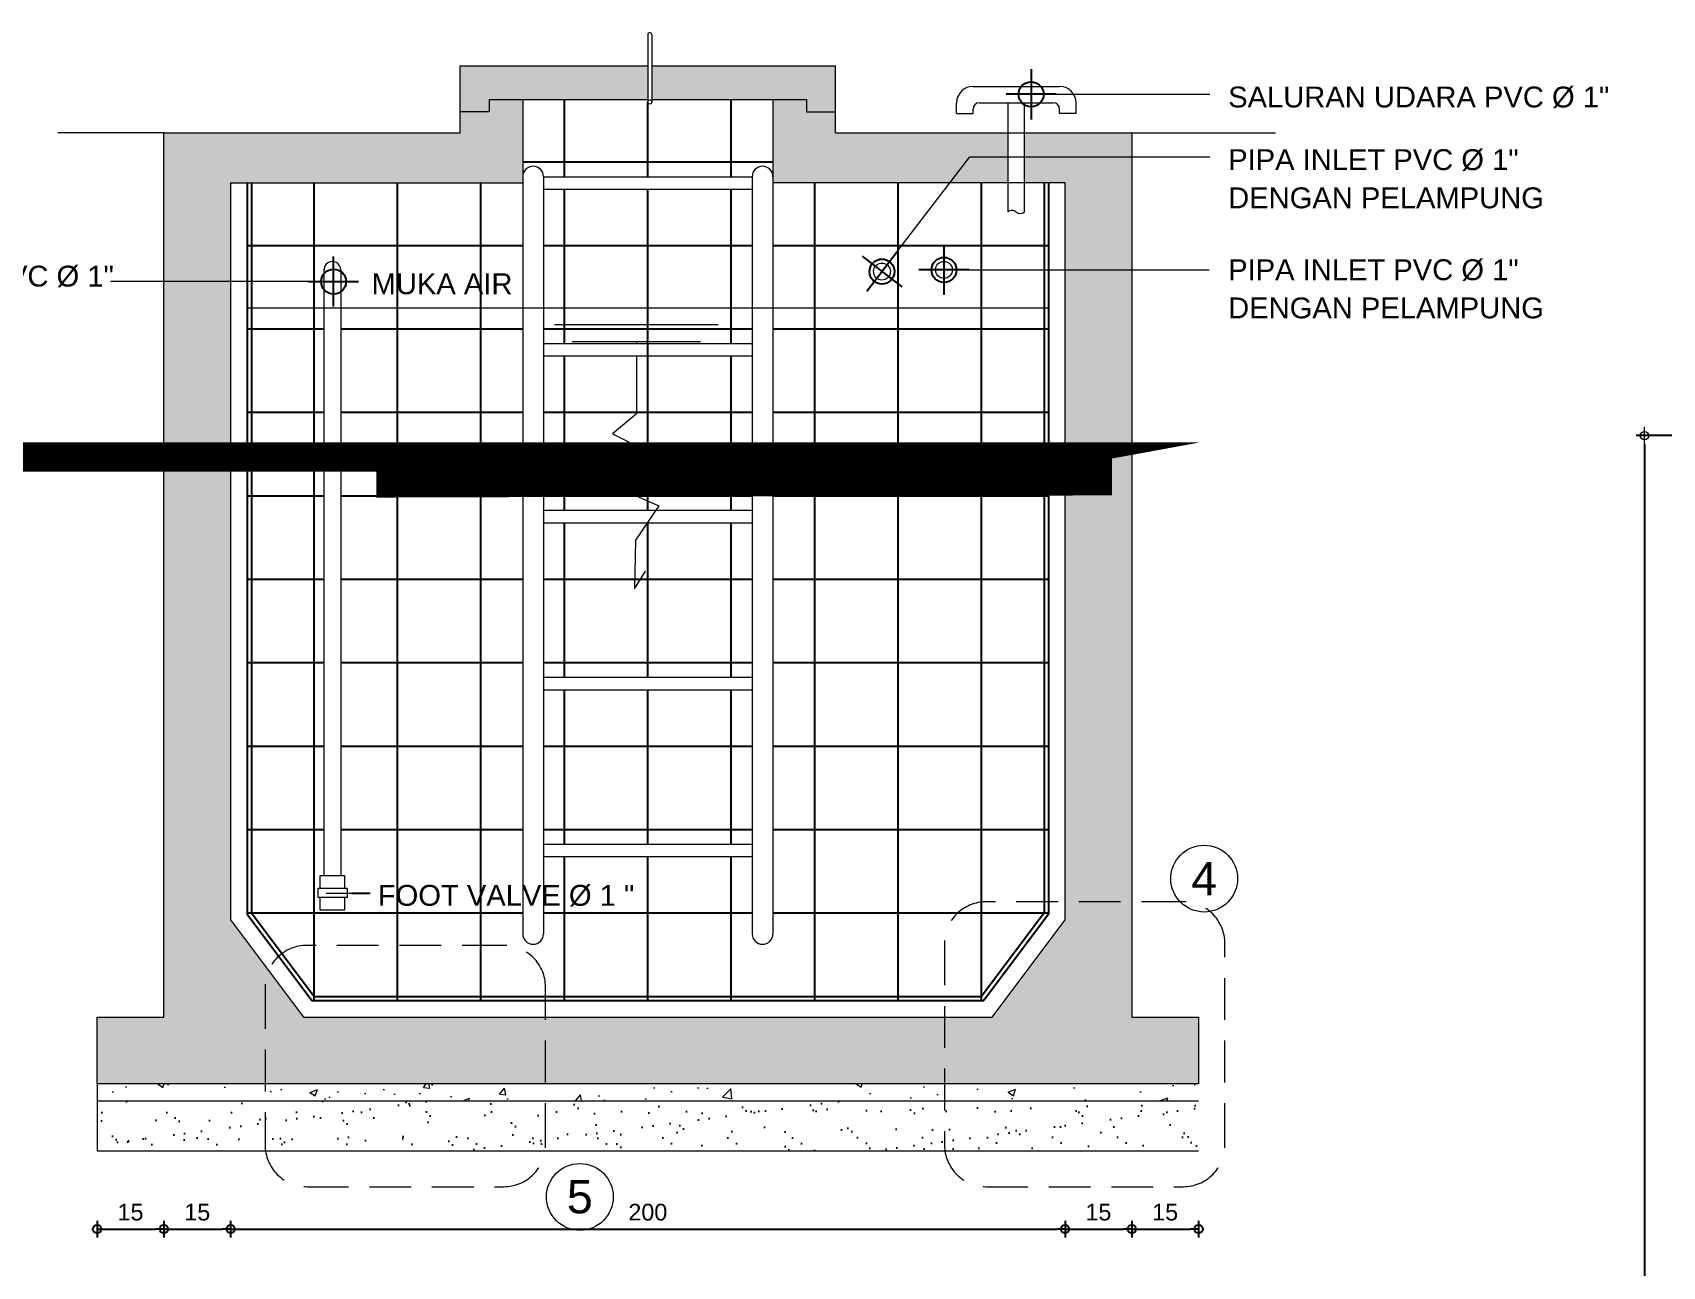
# Model space of a CAD drawing. Header units: millimetres. Extents: x -11 to 1625, y -267 to 180.
# Drawn here: x 854.43 to 873.97, y -81.03 to -66.25 of the extents above; entities that cross this region are included whole.
import ezdxf
from ezdxf.enums import TextEntityAlignment as Align

# ---------------------------------------------------------------- set-up
doc = ezdxf.new("R2010")
doc.units = ezdxf.units.MM
doc.linetypes.add('HIDDEN', pattern=[0.375, 0.25, -0.125])
for name, color, linetype, lineweight in [('ars', 11, 'Continuous', 5), ('keramik', 73, 'Continuous', 5), ('lan', 7, 'Continuous', 15), ('not', 7, 'Continuous', 20), ('tem', 5, 'Continuous', 20), ('u', 6, 'Continuous', 20)]:
    doc.layers.add(name, color=color, linetype=linetype, lineweight=lineweight)
doc.styles.add('S', font='SIMPLEX', dxfattribs={"width": 1.1})
doc.styles.get("Standard").update_dxf_attribs({"font": 'ARIALUNI.TTF'})
doc.dimstyles.new('ISO-25', dxfattribs={"dimtxt": 0.23, "dimasz": 0.07, "dimexe": 0.08, "dimexo": 0.05, "dimgap": 0.065, "dimtad": 1, "dimlfac": 100, "dimzin": 12, "dimdsep": 46, "dimtxsty": 'Standard', "dimblk": 'ORIGIN', "dimcen": 2.5, "dimdle": 1, "dimclrt": 256, "dimazin": 2, "dimtfac": 1, "dimtmove": 0, "dimatfit": 3, "dimldrblk": 'ORIGIN', "dimfxl": 0, "dimarcsym": 0})
doc.dimstyles.new('sk-100', dxfattribs={"dimtxt": 0.25, "dimasz": 0.1, "dimexe": 0.1, "dimexo": 0, "dimgap": 0.1, "dimtad": 1, "dimdec": 4, "dimlfac": 100, "dimzin": 12, "dimdsep": 46, "dimtxsty": 'Standard', "dimblk": 'BULAT', "dimcen": 0.1, "dimadec": 0, "dimazin": 3, "dimtfac": 1, "dimtdec": 4, "dimtofl": 0, "dimtmove": 0, "dimatfit": 3, "dimldrblk": 'BULAT', "dimfxl": 0, "dimtolj": 1, "dimtzin": 0, "dimarcsym": 0})
doc.dimstyles.new('SK-20', dxfattribs={"dimtxt": 0.25, "dimasz": 0.1, "dimexe": 0.1, "dimexo": 0, "dimgap": 0.1, "dimtad": 1, "dimdec": 0, "dimlfac": 20, "dimzin": 12, "dimdsep": 46, "dimtxsty": 'Standard', "dimblk": 'BULAT', "dimcen": 0.1, "dimdle": 0.1, "dimclrd": 256, "dimclre": 256, "dimclrt": 256, "dimadec": 0, "dimazin": 3, "dimtfac": 1, "dimtdec": 0, "dimtix": 1, "dimtofl": 0, "dimtmove": 0, "dimatfit": 3, "dimldrblk": 'BULAT', "dimfxl": 0, "dimtolj": 1, "dimtzin": 0, "dimlwd": -1, "dimlwe": -1, "dimarcsym": 0})

# ---------------------------------------------------------------- blocks, each defined once
blk = doc.blocks.new('_Origin')
at = {"color": 0, "linetype": 'ByBlock', "lineweight": -2}
blk.add_line((0, 0), (-1, 0), dxfattribs=at)
blk.add_circle((0, 0), 0.5, dxfattribs=at)
blk = doc.blocks.new('*D409')
at = {"layer": 'Defpoints', "color": 0}
for p in [(855.207, -80.086), (856.007, -80.086), (856.007, -80.586)]:
    blk.add_point(p, dxfattribs=at)
at = {"layer": 'u', "color": 0, "lineweight": -2}
for p, q in [((855.207, -80.486), (855.207, -80.686)), ((856.007, -80.486), (856.007, -80.686))]:
    blk.add_line(p, q, dxfattribs=at)
at = {"layer": 'u', "color": 0, "lineweight": -3}
blk.add_line((855.307, -80.586), (855.907, -80.586), dxfattribs=at)
at = {"layer": 'u', "color": 0, "lineweight": -3, "xscale": 0.1, "yscale": 0.1, "zscale": 0.1, "rotation": 180}
blk.add_blockref('_Origin', (855.207, -80.586), dxfattribs=at)
at = {"layer": 'u', "color": 0, "lineweight": -3, "xscale": 0.1, "yscale": 0.1, "zscale": 0.1}
blk.add_blockref('_Origin', (856.007, -80.586), dxfattribs=at)
at = {"layer": 'u', "lineweight": 9, "insert": (855.607, -80.384), "char_height": 0.2, "attachment_point": 5}
blk.add_mtext('15', dxfattribs=at)
blk = doc.blocks.new('*D410')
at = {"layer": 'Defpoints', "color": 0}
for p in [(856.007, -80.086), (856.807, -80.086), (856.807, -80.586)]:
    blk.add_point(p, dxfattribs=at)
at = {"layer": 'u', "color": 0, "lineweight": -2}
for p, q in [((856.007, -80.486), (856.007, -80.686)), ((856.807, -80.486), (856.807, -80.686))]:
    blk.add_line(p, q, dxfattribs=at)
at = {"layer": 'u', "color": 0, "lineweight": -3}
blk.add_line((856.107, -80.586), (856.707, -80.586), dxfattribs=at)
at = {"layer": 'u', "color": 0, "lineweight": -3, "xscale": 0.1, "yscale": 0.1, "zscale": 0.1, "rotation": 180}
blk.add_blockref('_Origin', (856.007, -80.586), dxfattribs=at)
at = {"layer": 'u', "color": 0, "lineweight": -3, "xscale": 0.1, "yscale": 0.1, "zscale": 0.1}
blk.add_blockref('_Origin', (856.807, -80.586), dxfattribs=at)
at = {"layer": 'u', "lineweight": 9, "insert": (856.407, -80.384), "char_height": 0.2, "attachment_point": 5}
blk.add_mtext('15', dxfattribs=at)
blk = doc.blocks.new('*D411')
at = {"layer": 'Defpoints', "color": 0}
for p in [(866.807, -80.086), (867.607, -80.086), (867.607, -80.586)]:
    blk.add_point(p, dxfattribs=at)
at = {"layer": 'u', "color": 0, "lineweight": -2}
for p, q in [((866.807, -80.486), (866.807, -80.686)), ((867.607, -80.486), (867.607, -80.686))]:
    blk.add_line(p, q, dxfattribs=at)
at = {"layer": 'u', "color": 0, "lineweight": -3}
blk.add_line((866.907, -80.586), (867.507, -80.586), dxfattribs=at)
at = {"layer": 'u', "color": 0, "lineweight": -3, "xscale": 0.1, "yscale": 0.1, "zscale": 0.1, "rotation": 180}
blk.add_blockref('_Origin', (866.807, -80.586), dxfattribs=at)
at = {"layer": 'u', "color": 0, "lineweight": -3, "xscale": 0.1, "yscale": 0.1, "zscale": 0.1}
blk.add_blockref('_Origin', (867.607, -80.586), dxfattribs=at)
at = {"layer": 'u', "lineweight": 9, "insert": (867.207, -80.384), "char_height": 0.2, "attachment_point": 5}
blk.add_mtext('15', dxfattribs=at)
blk = doc.blocks.new('*D412')
at = {"layer": 'Defpoints', "color": 0}
for p in [(867.607, -80.086), (868.407, -80.086), (868.407, -80.586)]:
    blk.add_point(p, dxfattribs=at)
at = {"layer": 'u', "color": 0, "lineweight": -2}
for p, q in [((867.607, -80.486), (867.607, -80.686)), ((868.407, -80.486), (868.407, -80.686))]:
    blk.add_line(p, q, dxfattribs=at)
at = {"layer": 'u', "color": 0, "lineweight": -3}
blk.add_line((867.707, -80.586), (868.307, -80.586), dxfattribs=at)
at = {"layer": 'u', "color": 0, "lineweight": -3, "xscale": 0.1, "yscale": 0.1, "zscale": 0.1, "rotation": 180}
blk.add_blockref('_Origin', (867.607, -80.586), dxfattribs=at)
at = {"layer": 'u', "color": 0, "lineweight": -3, "xscale": 0.1, "yscale": 0.1, "zscale": 0.1}
blk.add_blockref('_Origin', (868.407, -80.586), dxfattribs=at)
at = {"layer": 'u', "lineweight": 9, "insert": (868.007, -80.384), "char_height": 0.2, "attachment_point": 5}
blk.add_mtext('15', dxfattribs=at)
blk = doc.blocks.new('*D413')
at = {"layer": 'Defpoints', "color": 0}
for p in [(856.807, -80.127), (866.807, -80.127), (866.807, -80.586)]:
    blk.add_point(p, dxfattribs=at)
at = {"layer": 'u', "color": 0, "lineweight": -2}
for p, q in [((856.807, -80.486), (856.807, -80.686)), ((866.807, -80.486), (866.807, -80.686))]:
    blk.add_line(p, q, dxfattribs=at)
at = {"layer": 'u', "color": 0, "lineweight": -3}
blk.add_line((856.907, -80.586), (866.707, -80.586), dxfattribs=at)
at = {"layer": 'u', "color": 0, "lineweight": -3, "xscale": 0.1, "yscale": 0.1, "zscale": 0.1, "rotation": 180}
blk.add_blockref('_Origin', (856.807, -80.586), dxfattribs=at)
at = {"layer": 'u', "color": 0, "lineweight": -3, "xscale": 0.1, "yscale": 0.1, "zscale": 0.1}
blk.add_blockref('_Origin', (866.807, -80.586), dxfattribs=at)
at = {"layer": 'u', "lineweight": 9, "insert": (861.807, -80.384), "char_height": 0.2, "attachment_point": 5}
blk.add_mtext('200', dxfattribs=at)
blk = doc.blocks.new('BULAT')
for p, q in [((0, -1), (0, 1)), ((-1, 0), (1, 0))]:
    blk.add_line(p, q)
blk.add_circle((0, 0), 0.5)
blk = doc.blocks.new('*D414')
at = {"layer": 'Defpoints', "color": 0}
for p in [(876.039, -71.077), (873.752, -92.489), (876.039, -92.489)]:
    blk.add_point(p, dxfattribs=at)
at = {"layer": 'u', "color": 0, "lineweight": -2}
for p, q in [((876.039, -71.077), (873.652, -71.077)), ((873.752, -71.177), (873.752, -92.389)), ((876.039, -92.489), (873.652, -92.489))]:
    blk.add_line(p, q, dxfattribs=at)
at = {"layer": 'u', "color": 0, "lineweight": -2, "xscale": 0.1, "yscale": 0.1, "zscale": 0.1}
for p, rotation in [((873.752, -71.077), 90), ((873.752, -92.489), 270)]:
    blk.add_blockref('BULAT', p, dxfattribs=dict(at, rotation=rotation))
at = {"layer": 'u', "color": 0, "insert": (873.525, -81.783), "char_height": 0.25, "attachment_point": 5, "rotation": 90}
blk.add_mtext('\\A1;2150', dxfattribs=at)
blk = doc.blocks.new('NAV')
blk.add_circle((0, -0.4), 0.4)
at = {"style": 'S', "width": 0.75, "flags": 4}
blk.add_attdef('AV', text='', height=0.3, dxfattribs=at).set_placement((0, -0.4), align=Align.MIDDLE)

msp = doc.modelspace()

# ---------------------------------------------------------------- hatches: boundary and pattern name
h = msp.add_hatch()
h.set_pattern_fill('LINE', color=256, scale=0.001, angle=90, style=0)
h.set_pattern_definition([(90, (842.112781, -71.816711), (-0.003175, 2e-19), [])])
h.paths.add_polyline_path([(844.1288459, -70.6587109), (843.5738379, -70.6587109), (842.112781, -70.6587109), (842.112781, -71.1587109), (845.7288459, -71.1587109), (845.7288459, -70.8587109), (844.6288459, -70.8587109), (844.6288459, -71.0587109), (844.5288459, -71.0587109), (844.5288459, -70.8087109, -1), (844.2288459, -70.8087109), (844.2288459, -71.0587109), (844.1288459, -71.0587109)])
h.paths.add_polyline_path([(846.062781, -71.1587109), (846.0288459, -71.1587109), (846.0288459, -71.2587109), (845.7288459, -71.2587109), (845.7288459, -71.1587109), (842.112781, -71.1587109), (842.112781, -71.5101255), (846.062781, -71.5737109), (846.062781, -71.5057109)])
h.paths.add_polyline_path([(867.362781, -71.3487109), (868.4010324, -71.1587109), (852.5288459, -71.1587109), (852.5288459, -71.2587109), (852.2288459, -71.2587109), (852.2288459, -71.1587109), (850.5288459, -71.1587109), (850.5288459, -71.2587109), (850.2288459, -71.2587109), (850.2288459, -71.1587109), (846.062781, -71.1587109), (846.062781, -71.5057109), (856.062781, -71.5057109), (858.562781, -71.5057109), (858.562781, -71.8167109), (867.362781, -71.7907109)])
h.paths.add_polyline_path([(850.2288459, -70.6587109), (846.0288459, -70.6587109), (846.0288459, -71.1587109), (850.2288459, -71.1587109)])
h.paths.add_polyline_path([(844.9234865, -70.5294899), (845.9442062, -70.5294899), (845.9442062, -70.1465602), (844.9234865, -70.1465602)], flags=9)
h.paths.add_polyline_path([(859.7889897, -70.5294899), (860.8097094, -70.5294899), (860.8097094, -70.1465602), (859.7889897, -70.1465602)], flags=9)
at = {"layer": 'lan'}
h = msp.add_hatch(dxfattribs=at)
h.set_pattern_fill('AR-CONC', color=256, scale=0.005, style=0)
h.set_pattern_definition([(50, (717.6611, -296.49625), (0.9109233, -0.0796954), [0.09525, -1.04775]), (355, (717.6611, -296.4962), (-0.176214, 0.9552832), [0.0762, -0.8382]), (100.451, (717.737, -296.5029), (0.7347125, 0.8755834), [0.08095, -0.89045]), (46.1842, (717.6611, -296.2422), (1.355395, -0.2102116), [0.142875, -1.571625]), (96.6356, (717.774, -296.2598), (1.187021, 1.237128), [0.121425, -1.335675]), (351.184, (717.6611, -296.2422), (1.187023, 1.2371256), [0.1143, -1.2573]), (21, (717.7881, -296.30575), (0.7580744, -0.5113276), [0.09525, -1.04775]), (326, (717.7881, -296.3057), (0.30901, 0.9209398), [0.0762, -0.8382]), (71.4514, (717.85125, -296.3484), (1.0670825, 0.4096143), [0.08095, -0.89045]), (37.5, (717.66108, -296.49625), (0.015443, 0.4227752), [0, -0.82804, 0, -0.8509, 0, -0.841375]), (7.5, (717.66108, -296.49625), (0.3340983, 0.5009029), [0, -0.48514, 0, -0.80899, 0, -0.320675]), (327.5, (717.37787, -296.49625), (0.67795298, -0.0286437), [0, -0.3175, 0, -0.9906, 0, -1.31445]), (317.5, (717.25087, -296.49625), (0.7406459, 0.1271325), [0, -0.41275, 0, -0.65786, 0, -0.93345])])
h.paths.add_polyline_path([(847.1726896, -76.8799224), (846.2976896, -78.0465891), (833.0476896, -78.0465891), (832.1726896, -76.8799224), (832.1726896, -68.0465891), (842.5578704, -68.0465891), (842.5578704, -67.4465891), (831.3726896, -67.4465891), (831.3726896, -78.0465891), (830.5726896, -78.0465891), (830.5726896, -78.8465891), (848.7726896, -78.8465891), (848.7726896, -78.0465891), (847.9726896, -78.0465891), (847.9726896, -70.4448722), (847.1726896, -70.4448722)])
h.paths.add_polyline_path([(844.1726896, -68.0465891), (844.1726896, -67.0465891), (843.7726896, -67.0465891), (843.7726896, -67.1965891), (843.3226896, -67.1965891), (843.3226896, -67.4465891), (842.5578704, -67.4465891), (842.5578704, -68.0465891)])
h.paths.add_polyline_path([(845.3166896, -67.0465891), (845.3166896, -66.6465891), (843.3226896, -66.6465891), (843.3226896, -67.1965891), (843.7726896, -67.1965891), (843.7726896, -67.0465891)])
h.paths.add_polyline_path([(846.0686896, -67.0465891), (846.0686896, -66.6465891), (845.3766896, -66.6465891), (845.3766896, -67.0465891)])
h.paths.add_polyline_path([(847.5726896, -67.0465891), (847.5726896, -67.1965891), (847.9726896, -67.1965891), (847.9726896, -66.6465891), (846.1286896, -66.6465891), (846.1286896, -67.0465891)])
h.paths.add_polyline_path([(847.1726896, -70.4448722), (847.9726896, -70.4448722), (847.9726896, -67.1965891), (847.5726896, -67.1965891), (847.5726896, -67.0465891), (847.1726896, -67.0465891)])
h.paths.add_polyline_path([(860.3070105, -68.0465891), (860.3070105, -67.0465891), (859.9070105, -67.0465891), (859.9070105, -67.1965891), (859.5570105, -67.1965891), (859.5570105, -67.4465891), (856.0070105, -67.4465891), (856.0070105, -78.0465891), (855.2070105, -78.0465891), (855.2070105, -78.8465891), (857.2199541, -78.8465891), (857.2199541, -77.6851564, -0.1028901167), (857.2614171, -77.4857979), (856.8070105, -76.8799224), (856.8070105, -68.0465891)])
h.paths.add_polyline_path([(857.6820105, -78.0465891), (857.2614171, -77.4857979, 0.1028901167), (857.2199541, -77.6851564), (857.2199541, -78.8465891), (860.5807115, -78.8465891), (860.5807115, -78.0465891)])
h.paths.add_polyline_path([(865.3624826, -78.8465891), (865.3624826, -78.0465891), (860.5807115, -78.0465891), (860.5807115, -78.8465891)])
h.paths.add_polyline_path([(867.6070105, -78.0465891), (867.6070105, -76.6627936), (866.8070105, -76.6627936), (866.8070105, -76.8799224), (865.9320105, -78.0465891), (865.3624826, -78.0465891), (865.3624826, -78.8465891), (868.4070105, -78.8465891), (868.4070105, -78.0465891)])
h.paths.add_polyline_path([(867.6070105, -67.4465891), (866.3221599, -67.4465891), (866.3221599, -68.0465891), (866.8070105, -68.0465891), (866.8070105, -76.6627936), (867.6070105, -76.6627936)])
h.paths.add_polyline_path([(866.1244326, -68.0465891), (866.1244326, -67.4465891), (864.0570105, -67.4465891), (864.0570105, -67.1965891), (863.7070105, -67.1965891), (863.7070105, -67.0465891), (863.3070105, -67.0465891), (863.3070105, -68.0465891)])
h.paths.add_polyline_path([(863.7070105, -67.0465891), (863.7070105, -67.1965891), (864.0570105, -67.1965891), (864.0570105, -66.6465891), (861.8539939, -66.6465891), (861.8539939, -67.0465891)])
h.paths.add_polyline_path([(859.5570105, -66.6465891), (859.5570105, -67.1965891), (859.9070105, -67.1965891), (859.9070105, -67.0465891), (861.8059939, -67.0465891), (861.8059939, -66.6465891)])
at = {"layer": 'lan', "lineweight": -3}
h = msp.add_hatch(dxfattribs=at)
h.set_pattern_fill('AR-SAND', color=256, scale=0.25, style=0)
h.set_pattern_definition([(37.5, (816.9939, -83.9612), (-0.0157483, 0.481706), [0, -0.38, 0, -0.425, 0, -0.40625]), (7.5, (816.9939, -83.9612), (0.442444, 0.7055365), [0, -0.205, 0, -0.3425, 0, -0.13125]), (327.5, (816.6864, -83.9612), (0.7785355, 0.0014148), [0, -0.125, 0, -0.45, 0, -0.5875]), (317.5, (816.6864, -83.9612), (0.751532, 0.219419), [0, -0.0625, 0, -0.295, 0, -0.3375])])
h.paths.add_polyline_path([(855.2070105, -79.0465891), (855.2070105, -79.6465891), (868.4070105, -79.6465891), (868.4070105, -79.0465891)])
at = {"layer": 'not'}
h = msp.add_hatch(dxfattribs=at)
h.set_pattern_fill('AR-CONC', color=256, scale=0.005, style=0)
h.set_pattern_definition([(50, (854.7376, -79.4466), (0.910923, -0.079695), [0.09525, -1.04775]), (355, (854.7376, -79.4466), (-0.176214, 0.955283), [0.0762, -0.8382]), (100.451, (854.8135, -79.4532), (0.73471, 0.875583), [0.08095, -0.89045]), (46.184, (854.7376, -79.1926), (1.355395, -0.21021), [0.14287, -1.57162]), (96.636, (854.8505, -79.2101), (1.18702, 1.23713), [0.12142, -1.33567]), (351.184, (854.7376, -79.1926), (1.18702, 1.23713), [0.1143, -1.2573]), (21, (854.8646, -79.2561), (0.758074, -0.511328), [0.09525, -1.04775]), (326, (854.8646, -79.2561), (0.30901, 0.92094), [0.0762, -0.8382]), (71.4514, (854.9277, -79.2987), (1.06708, 0.409614), [0.08095, -0.89045]), (37.5, (854.73756, -79.4466), (0.015443, 0.422775), [0, -0.82804, 0, -0.8509, 0, -0.841375]), (7.5, (854.73756, -79.4466), (0.334098, 0.500903), [0, -0.48514, 0, -0.80899, 0, -0.320675]), (327.5, (854.45435, -79.4466), (0.677953, -0.028644), [0, -0.3175, 0, -0.9906, 0, -1.31445]), (317.5, (854.32735, -79.4466), (0.740646, 0.127132), [0, -0.41275, 0, -0.65786, 0, -0.93345])])
h.paths.add_polyline_path([(855.2070105, -78.8465891), (855.2070105, -79.0465891), (868.4070105, -79.0465891), (868.4070105, -78.8465891)])

# ---------------------------------------------------------------- linework, layer by layer
at = {"layer": 'ars'}
for p, q in [((865.7072226, -66.8906215), (866.73937, -66.8906215)), ((865.5072226, -67.2174167), (865.5072226, -67.0906215)), ((865.7049499, -67.2174167), (865.7049499, -67.1633488)), ((865.7799499, -67.0883488), (866.1244326, -67.0883488)), ((866.1244326, -68.3957921), (866.1244326, -67.0883488)), ((866.1244326, -67.0883488), (866.3221599, -67.0883488)), ((866.3221599, -68.3957921), (866.3221599, -67.0883488)), ((866.3221599, -67.0883488), (866.6666427, -67.0883488)), ((866.7416427, -67.2174167), (866.7416427, -67.1633488)), ((866.93937, -67.2174167), (866.93937, -67.0906215)), ((865.5072226, -67.2174167), (865.7049499, -67.2174167)), ((866.93937, -67.2174167), (866.7416427, -67.2174167)), ((860.3070105, -67.9731927), (860.3070105, -77.0465891)), ((860.5570105, -67.9731927), (860.5570105, -77.0465891)), ((860.5570105, -67.9731927), (863.0570105, -67.9731927)), ((863.0570105, -67.9731927), (863.0570105, -77.0465891)), ((863.3070105, -67.9731927), (863.3070105, -77.0465891)), ((860.5570105, -68.1215891), (863.0570105, -68.1215891)), ((860.6866757, -69.7465891), (862.6517425, -69.7465891)), ((860.5570105, -69.9715891), (863.0570105, -69.9715891)), ((860.5570105, -70.1215891), (863.0570105, -70.1215891)), ((860.9005177, -69.9465891), (862.4379005, -69.9465891)), ((861.6692091, -69.9465891), (861.6692091, -69.9715891)), ((861.6692091, -70.1215891), (861.6692091, -70.8162433)), ((861.6692091, -70.8162433), (861.3817278, -71.0558155)), ((861.3817278, -71.0558155), (861.9389686, -71.3341679)), ((861.9389686, -71.3341679), (861.4215306, -71.6920496)), ((861.4215306, -71.6920496), (861.9389686, -71.9173826)), ((860.5570105, -71.9715891), (863.0570105, -71.9715891)), ((861.9389686, -71.9173826), (861.6603482, -72.3282837)), ((860.5570105, -72.1215891), (863.0570105, -72.1215891)), ((861.6603482, -72.3282837), (861.6470805, -72.9114985)), ((861.6470805, -72.9114985), (861.7797569, -72.6994203)), ((860.5570105, -73.9715891), (863.0570105, -73.9715891)), ((860.5570105, -74.1215891), (863.0570105, -74.1215891)), ((860.5570105, -75.9715891), (863.0570105, -75.9715891)), ((860.5570105, -76.1215891), (863.0570105, -76.1215891))]:
    msp.add_line(p, q, dxfattribs=at)
for centre, radius, start, end in [((865.7072226, -67.0906215), 0.2, 90, 180), ((866.73937, -67.0906215), 0.2, 0, 90), ((865.7799499, -67.1633488), 0.075, 90, 180), ((866.6666427, -67.1633488), 0.075, 0, 90), ((860.4320105, -67.9731927), 0.125, 0, 180), ((863.1820105, -67.9731927), 0.125, 0, 180), ((866.1706096, -68.4452202), 0.0676421, 42.91785156, 133.05236562), ((866.269031, -68.3331903), 0.0821077, 233.46049861, 310.32058418), ((860.4320105, -77.0465891), 0.125, 180, 0), ((863.1820105, -77.0465891), 0.125, 180, 0)]:
    msp.add_arc(centre, radius, start, end, dxfattribs=at)
at = {"layer": 'keramik', "lineweight": -3}
for p, q in [((860.8070105, -67.9731927), (860.8070105, -67.0465891)), ((861.8070105, -67.9731927), (861.8070105, -67.0852152)), ((862.8070105, -67.9731927), (862.8070105, -67.0465891)), ((860.3070105, -67.7965891), (863.3070105, -67.7965891)), ((857.0070105, -68.0465891), (857.0070105, -76.8132557)), ((857.0570105, -68.0465891), (857.0570105, -76.7965891)), ((857.8070105, -77.8465891), (857.8070105, -68.0465891)), ((858.8070105, -77.8465891), (858.8070105, -68.0465891)), ((859.8070105, -77.8465891), (859.8070105, -68.0465891)), ((860.8070105, -69.9715891), (860.8070105, -68.1215891)), ((861.8070105, -71.9715891), (861.8070105, -68.1215891)), ((862.8070105, -69.9715891), (862.8070105, -68.1215891)), ((863.8070105, -77.8465891), (863.8070105, -68.0465891)), ((864.8070105, -77.8465891), (864.8070105, -68.0465891)), ((865.8070105, -77.8465891), (865.8070105, -68.0465891)), ((866.5570105, -68.0465891), (866.5570105, -76.7965891)), ((866.6070105, -68.0465891), (866.6070105, -76.8132557)), ((857.0070105, -68.7965891), (860.3070105, -68.7965891)), ((860.5570105, -68.7965891), (863.0570105, -68.7965891)), ((863.3070105, -68.7965891), (866.6070105, -68.7965891)), ((857.0070105, -69.7965891), (857.9247409, -69.7965891)), ((858.1270184, -69.7965891), (860.3070105, -69.7965891)), ((860.5570105, -69.7965891), (863.0570105, -69.7965891)), ((863.3070105, -69.7965891), (866.6070105, -69.7965891)), ((860.8070105, -71.9715891), (860.8070105, -70.1215891)), ((862.8070105, -71.9715891), (862.8070105, -70.1215891)), ((857.0070105, -70.7965891), (857.9247409, -70.7965891)), ((858.1270184, -70.7965891), (860.3070105, -70.7965891)), ((860.5570105, -70.7965891), (863.0570105, -70.7965891)), ((863.3070105, -70.7965891), (866.6070105, -70.7965891)), ((857.0070105, -71.7965891), (857.9247409, -71.7965891)), ((858.1270184, -71.7965891), (860.3070105, -71.7965891)), ((860.5570105, -71.7965891), (863.0570105, -71.7965891)), ((863.3070105, -71.7965891), (866.6070105, -71.7965891)), ((860.8070105, -73.9715891), (860.8070105, -72.1215891)), ((861.8070105, -73.9715891), (861.8070105, -72.1119905)), ((862.8070105, -73.9715891), (862.8070105, -72.1215891)), ((857.0070105, -72.7965891), (857.9247409, -72.7965891)), ((858.1270184, -72.7965891), (860.3070105, -72.7965891)), ((860.5570105, -72.7965891), (863.0570105, -72.7965891)), ((863.3070105, -72.7965891), (866.6070105, -72.7965891)), ((857.0070105, -73.7965891), (857.9247409, -73.7965891)), ((858.1270184, -73.7965891), (860.3070105, -73.7965891)), ((860.5570105, -73.7965891), (863.0570105, -73.7965891)), ((863.3070105, -73.7965891), (866.6070105, -73.7965891)), ((860.8070105, -75.9715891), (860.8070105, -74.1215891)), ((861.8070105, -75.9715891), (861.8070105, -74.1215891)), ((862.8070105, -75.9715891), (862.8070105, -74.1215891)), ((857.0070105, -74.7965891), (857.9247409, -74.7965891)), ((858.1270184, -74.7965891), (860.3070105, -74.7965891)), ((860.5570105, -74.7965891), (863.0570105, -74.7965891)), ((863.3070105, -74.7965891), (866.6070105, -74.7965891)), ((857.0070105, -75.7965891), (857.9247409, -75.7965891)), ((858.1270184, -75.7965891), (860.3070105, -75.7965891)), ((860.5570105, -75.7965891), (863.0570105, -75.7965891)), ((863.3070105, -75.7965891), (866.6070105, -75.7965891)), ((860.8070105, -77.8465891), (860.8070105, -76.1215891)), ((861.8070105, -77.8465891), (861.8070105, -76.1215891)), ((862.8070105, -77.8465891), (862.8070105, -76.1215891)), ((857.0070105, -76.7965891), (860.3070105, -76.7965891)), ((857.0070105, -76.8132557), (857.7820105, -77.8465891)), ((857.0570105, -76.7965891), (857.8070105, -77.7965891)), ((860.5570105, -76.7965891), (863.0570105, -76.7965891)), ((863.3070105, -76.7965891), (866.6070105, -76.7965891)), ((866.5570105, -76.7965891), (865.8070105, -77.7965891)), ((866.6070105, -76.8132557), (865.8320105, -77.8465891)), ((857.7820105, -77.8465891), (865.8320105, -77.8465891)), ((857.8070105, -77.7965891), (865.8070105, -77.7965891))]:
    msp.add_line(p, q, dxfattribs=at)
at = {"layer": 'lan'}
for p, q in [((861.8059939, -66.2705891), (861.8059939, -67.0783041)), ((861.8539939, -66.2705891), (861.8539939, -67.0783041)), ((857.0070105, -69.5465891), (866.6070105, -69.5465891))]:
    msp.add_line(p, q, dxfattribs=at)
msp.add_circle((861.8299939, -67.0783041), 0.024, dxfattribs=at)
msp.add_arc((861.8299939, -66.2705891), 0.024, 0, 180, dxfattribs=at)
at = {"layer": 'not'}
for p, q in [((857.9247409, -69.0815348), (857.9247409, -76.3504887)), ((858.1270184, -69.0886782), (858.1270184, -76.3504887)), ((857.9526037, -76.5600561), (858.2603629, -76.5600561)), ((855.2070105, -79.0465891), (868.4070105, -79.0465891)), ((855.2070105, -79.6465891), (868.4070105, -79.6465891))]:
    msp.add_line(p, q, dxfattribs=at)
for points in [[(857.8814979, -76.5004359), (857.8814979, -76.3483), (858.1734189, -76.3483), (858.1734189, -76.5004359)], [(858.1734189, -76.6113683), (858.1734189, -76.763504), (857.8814979, -76.763504), (857.8814979, -76.6113683)]]:
    msp.add_lwpolyline(points, dxfattribs=at)
msp.add_lwpolyline([(857.8548501, -76.5004359), (858.2016342, -76.5004359), (858.2016342, -76.6113683), (857.8548501, -76.6113683)], close=True, dxfattribs=at)
at = {"layer": 'not', "color": 4, "linetype": 'HIDDEN', "ltscale": 2}
for points in [[(865.8624826, -80.0774593), (868.22324, -80.0774593, 0.4142135624), (868.72324, -79.5774593), (868.72324, -77.1627936, 0.4142135624), (868.22324, -76.6627936), (865.8624826, -76.6627936, 0.4142135624), (865.3624826, -77.1627936), (865.3624826, -79.5774593, 0.4142135624)], [(857.7199541, -80.0774593), (860.0807115, -80.0774593, 0.4142135624), (860.5807115, -79.5774593), (860.5807115, -77.6851564, 0.4142135624), (860.0807115, -77.1851564), (857.7199541, -77.1851564, 0.4142135624), (857.2199541, -77.6851564), (857.2199541, -79.5774593, 0.4142135624)]]:
    msp.add_lwpolyline(points, format="xyb", close=True, dxfattribs=at)
at = {"layer": 'not'}
for centre in [(864.6129177, -69.1101894), (865.3561946, -69.0906893)]:
    msp.add_circle(centre, 0.1013559, dxfattribs=at)
msp.add_arc((858.0256825, -69.0906893), 0.1013559, 358.86305636, 185.18208917, dxfattribs=at)
at = {"layer": 'tem'}
for p, q in [((859.5570105, -66.6465891), (861.8059939, -66.6465891)), ((859.5570105, -67.1965891), (859.5570105, -66.6465891)), ((861.8539939, -66.6465891), (864.0570105, -66.6465891)), ((864.0570105, -67.1965891), (864.0570105, -66.6465891)), ((859.5570105, -67.4465891), (859.5570105, -67.0465891)), ((859.9070105, -67.0465891), (861.8059939, -67.0465891)), ((859.9070105, -67.0465891), (859.9070105, -67.1965891)), ((860.3070105, -67.0465891), (860.3070105, -68.0465891)), ((861.8539939, -67.0465891), (863.7070105, -67.0465891)), ((863.3070105, -67.0465891), (863.3070105, -68.0465891)), ((863.7070105, -67.0465891), (863.7070105, -67.1965891)), ((859.9070105, -67.1965891), (859.5570105, -67.1965891)), ((863.7070105, -67.1965891), (864.0570105, -67.1965891)), ((864.0570105, -67.4465891), (864.0570105, -67.1965891)), ((856.0070105, -67.4465891), (854.7375639, -67.4465891)), ((867.6070105, -67.4465891), (869.330117, -67.4465891)), ((856.8070105, -68.0465891), (860.3070105, -68.0465891)), ((866.8070105, -68.0465891), (863.3070105, -68.0465891)), ((855.2070105, -78.8465891), (855.2070105, -79.6465891))]:
    msp.add_line(p, q, dxfattribs=at)
for points in [[(864.0570105, -67.4465891), (867.6070105, -67.4465891), (867.6070105, -78.0465891), (868.4070105, -78.0465891), (868.4070105, -78.8465891), (855.2070105, -78.8465891), (855.2070105, -78.0465891), (856.0070105, -78.0465891), (856.0070105, -67.4465891), (859.5570105, -67.4465891)], [(856.8070105, -68.0465891), (856.8070105, -76.8799224), (857.6820105, -78.0465891), (865.9320105, -78.0465891), (866.8070105, -76.8799224), (866.8070105, -68.0465891)]]:
    msp.add_lwpolyline(points, dxfattribs=at)
at = {"layer": 'u', "lineweight": -3}
msp.add_line((858.2603629, -76.5600561), (858.4773722, -76.5600561), dxfattribs=at)

# ---------------------------------------------------------------- block references
at = {"layer": 'not', "lineweight": -3}
ref = msp.add_blockref('NAV', (868.4748617, -75.9856115), dxfattribs=at)
ref.add_attrib('AV', '4', dxfattribs={"layer": '0', "height": 0.4, "flags": 4}).set_placement((868.4748617, -76.3856115), align=Align.MIDDLE)
ref = msp.add_blockref('NAV', (860.9918648, -79.7999924), dxfattribs=at)
ref.add_attrib('AV', '5', dxfattribs={"layer": '0', "height": 0.4, "flags": 4}).set_placement((860.9918648, -80.1999924), align=Align.MIDDLE)

# ---------------------------------------------------------------- texts
msp.add_text('MUKA AIR', height=0.25, dxfattribs=at).set_placement((859.3405014, -69.2585808), align=Align.MIDDLE)
at = {"layer": 'not', "char_height": 0.25, "attachment_point": 1}
for s, insert in [('\\P\\PSALURAN UDARA PVC %%C 1"', (868.7622969, -66.0598466)), ('\\P\\PPIPA INLET PVC %%C 1"', (868.7622969, -66.8108483)), ('\\P\\PDENGAN PELAMPUNG', (868.7622969, -67.2682536)), ('\\P\\PPIPA HISAP PVC %%C 1"', (851.8679932, -68.2063348)), ('\\P\\PPIPA INLET PVC %%C 1"', (868.7622969, -68.1301005)), ('\\P\\PDENGAN PELAMPUNG', (868.7622969, -68.5875058)), (' \\PFOOT VALVE %%C 1 "', (858.5714463, -76.0443468))]:
    msp.add_mtext(s, dxfattribs=dict(at, insert=insert))

# ---------------------------------------------------------------- dimensions: what is measured, and where the dimension line sits
at = {"layer": 'u'}
dim = msp.add_linear_dim(base=(873.7522606, -92.4890135), p1=(876.0393323, -71.0768814), p2=(876.0393323, -92.4890135), angle=90, text='2150', dimstyle='sk-100', override={"dimlfac": 10, "dimfxl": 0.18}, dxfattribs=at)
dim.commit()
dim.dimension.update_dxf_attribs({"geometry": '*D414', "text_midpoint": (873.5245321, -81.7829474)})
at = {"layer": 'u', "lineweight": 9}
for base, p1, p2, picture, middle in [((856.0070105, -80.5857463), (855.2070105, -80.0857463), (856.0070105, -80.0857463), '*D409', (855.6070105, -80.3835635)), ((856.8070105, -80.5857463), (856.0070105, -80.0857463), (856.8070105, -80.0857463), '*D410', (856.4070105, -80.3835635)), ((867.6070105, -80.5857463), (866.8070105, -80.0857463), (867.6070105, -80.0857463), '*D411', (867.2070105, -80.3835635)), ((868.4070105, -80.5857463), (867.6070105, -80.0857463), (868.4070105, -80.0857463), '*D412', (868.0070105, -80.3835635))]:
    dim = msp.add_linear_dim(base=base, p1=p1, p2=p2, text='15', dimstyle='ISO-25', override={"dimtxt": 0.2, "dimasz": 0.1, "dimexe": 0.1, "dimexo": 0.1, "dimgap": 0.1, "dimlfac": 20, "dimblk": 'Origin', "dimldrblk": 'Origin', "dimfxl": 0.1, "dimlwd": 65533}, dxfattribs=at)
    dim.commit()
    dim.dimension.update_dxf_attribs({"geometry": picture, "text_midpoint": middle})
dim = msp.add_linear_dim(base=(866.8070105, -80.5857463), p1=(856.8070105, -80.1273192), p2=(866.8070105, -80.1273192), dimstyle='ISO-25', override={"dimtxt": 0.2, "dimasz": 0.1, "dimexe": 0.1, "dimexo": 0.1, "dimgap": 0.1, "dimlfac": 20, "dimblk": 'Origin', "dimldrblk": 'Origin', "dimfxl": 0.1, "dimlwd": 65533}, dxfattribs=at)
dim.commit()
dim.dimension.update_dxf_attribs({"geometry": '*D413', "text_midpoint": (861.8070105, -80.3835635)})

# ---------------------------------------------------------------- leaders
at = {"layer": 'ars'}
for points, override in [([(866.4006072, -66.9863984), (867.7604755, -66.9863984), (868.5407583, -66.9863984)], {"dimasz": 0.3, "dimgap": 0.15, "dimtad": 0}), ([(864.6129177, -69.1101894), (865.6669244, -67.7374002), (868.5407583, -67.7374002)], {"dimasz": 0.3, "dimgap": 0.15, "dimtad": 0}), ([(865.3561946, -69.0906893), (867.1067188, -69.0906893), (868.5337466, -69.0906893)], {"dimasz": 0.3, "dimtad": 0})]:
    msp.add_leader(points, dimstyle='SK-20', override=override, dxfattribs=at)
at = {"layer": 'u', "lineweight": -3}
msp.add_leader([(858.0409297, -69.2308009), (856.2739377, -69.2308009), (855.3686533, -69.2308009)], dimstyle='SK-20', override={"dimasz": 0.3, "dimtad": 0}, dxfattribs=at)

doc.saveas('drawing.dxf')
